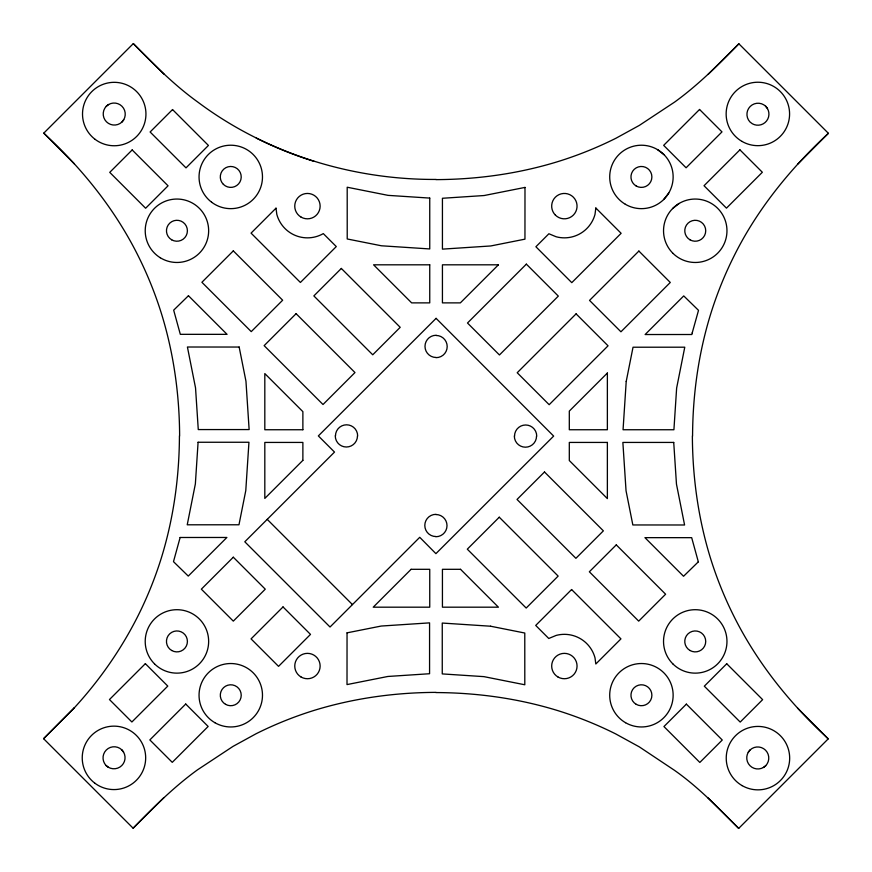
<?xml version="1.0" encoding="UTF-8"?>
<svg xmlns="http://www.w3.org/2000/svg" width="872" height="872" viewBox="0 0 872 872"><rect width="100%" height="100%" fill="white"/><g stroke="black" fill="none" stroke-linecap="round" stroke-linejoin="round"><path stroke-width="1.31" d="M121.982 121.982L122.167 121.808A11.096 11.096 0 0 0 121.982 106.286A11.096 11.096 0 0 0 106.471 106.101L106.286 106.286A11.107 11.107 0 0 0 106.471 121.808A11.107 11.107 0 0 0 121.993 121.993L123.748 119.682M748.252 752.318L750.018 750.018A11.107 11.107 0 0 1 765.529 750.193A11.107 11.107 0 0 1 765.714 765.714L765.529 765.899A11.107 11.107 0 0 1 750.007 765.714A11.107 11.107 0 0 1 749.822 750.193L750.018 750.018M663.657 199.546L668.759 193.017M74.284 707.857C99.626 680.236 121.219 649.204 138.081 615.719A384.999 384.999 0 0 0 161.364 557.884C173.539 518.426 179.272 477.169 179.436 435.913L179.621 435.913C179.458 394.656 173.713 353.389 161.549 313.931A384.999 384.999 0 0 0 138.267 256.096C115.889 211.166 84.41 171.239 47.807 137.046L43.785 133.133L133.307 43.6C153.657 64.332 174.182 85.085 197.835 102.1C266.058 153.156 351.067 179.894 436.087 179.436L436.087 179.621C477.344 179.458 518.611 173.713 558.069 161.549A384.999 384.999 0 0 0 615.904 138.267L639.307 125.415L674.634 102.068C696.608 86.143 716.032 67.155 734.954 47.807L738.867 43.785L828.4 133.307C790.261 168.59 757.059 209.596 733.919 256.281A384.999 384.999 0 0 0 710.636 314.116C698.461 353.574 692.728 394.831 692.564 436.087L692.379 436.087C692.542 477.344 698.287 518.611 710.451 558.069A384.999 384.999 0 0 0 733.734 615.904C756.111 660.834 787.59 700.761 824.193 734.954L828.215 738.867L738.693 828.4C718.354 807.897 698.145 786.915 674.416 770.27L639.307 746.868L615.719 733.919A384.999 384.999 0 0 0 557.884 710.636C518.426 698.461 477.169 692.728 435.913 692.564L435.913 692.379C394.656 692.542 353.389 698.287 313.931 710.451A384.999 384.999 0 0 0 256.096 733.734L233.02 746.388L197.421 769.889C175.425 785.825 155.979 804.823 137.046 824.193L133.133 828.215L43.6 738.693L74.284 707.857L43.6 738.693M765.878 106.493L765.714 106.286A11.107 11.107 0 0 0 750.193 106.471A11.107 11.107 0 0 0 750.007 121.993L752.318 123.748A11.107 11.107 0 0 0 765.899 106.471M797.717 164.143L828.4 133.307M708.042 74.469L738.867 43.785M133.133 828.215L163.958 797.531M672.563 208.593L679.07 203.481M106.286 106.286L108.586 104.52M763.414 767.48L765.714 765.714M106.101 765.529L106.286 765.714A11.096 11.096 0 0 0 121.808 765.529A11.096 11.096 0 0 0 121.982 750.018L121.808 749.833A11.107 11.107 0 0 0 106.286 750.007A11.107 11.107 0 0 0 106.101 765.529L108.401 767.295M657.51 149.603L664.039 154.693M164.143 74.284L133.307 43.6M707.857 797.717L738.693 828.4M267.224 519.363L352.452 604.59M797.531 708.042L828.215 738.867M43.785 133.133L74.469 163.958M765.714 106.286L767.48 108.586M121.808 749.833L123.562 752.133M314.116 161.364A384.999 384.999 0 0 1 256.281 138.081M347.045 632.843L347.012 684.585L387.877 676.465L429.569 673.729L429.569 622.87L381.238 626.042L347.045 632.843M524.988 187.415L524.955 239.157L490.762 245.959L442.431 249.13L442.431 198.271L484.124 195.535L524.988 187.415M198.086 442.257L195.361 483.938L187.229 524.802L238.972 524.781L245.784 490.576L248.945 442.257L198.086 442.257M626.216 381.424L623.055 429.743L673.914 429.743L676.639 388.062L684.771 347.198L633.028 347.22L626.216 381.424M595.838 208.016L595.009 214.349A31.719 31.719 0 0 1 556.162 236.77L548.891 233.761L535.899 246.754L571.781 282.648L621.126 233.304L595.838 208.016M180.133 537.49L173.484 561.655L188.265 576.087L226.873 537.468L180.133 537.49M692.226 332.864L691.867 334.51L645.127 334.532L683.735 295.913L698.516 310.345L692.226 332.864M132.173 149.93L109.741 172.362L145.624 208.245L168.056 185.812L132.173 149.93M172.536 109.556L150.115 131.988L185.998 167.871L208.43 145.439L172.536 109.556M233.304 250.874L201.901 282.277L251.245 331.622L282.648 300.219L233.304 250.874M275.999 208.179L251.06 233.118L300.404 282.463L336.287 246.569L323.305 233.609A31.719 31.719 0 0 1 276.816 214.349L275.999 208.179M296.099 313.68L264.14 345.639L323.011 404.51L354.969 372.551L296.099 313.68M341.334 268.445L313.855 295.913L372.736 354.795L400.204 327.316L341.334 268.445M436.087 318.345L318.345 435.913L334.51 452.078L244.803 541.785L330.03 627.012L419.737 537.305L435.913 553.655L553.655 436.087L436.087 318.345M302.878 460.351L264.815 498.413L264.815 442.431L302.878 442.431L302.878 460.351M498.413 264.815L460.351 302.878L442.431 302.878L442.431 264.815L498.413 264.815M233.304 557.208L201.345 589.167L233.304 621.126L265.262 589.167L233.304 557.208M526.361 264.14L467.49 323.011L499.449 354.969L558.32 296.099L526.361 264.14M145.352 663.668L109.469 699.551L131.89 721.983L167.784 686.09L145.352 663.668M699.551 109.469L663.668 145.352L686.09 167.784L721.983 131.89L699.551 109.469M185.725 704.031L149.842 739.925L172.264 762.346L208.146 726.463L185.725 704.031M739.925 149.842L704.031 185.725L726.463 208.146L762.346 172.264L739.925 149.842M283.019 606.923L251.06 638.882L278.539 666.361L310.497 634.402L283.019 606.923M576.087 313.855L517.205 372.736L549.175 404.695L608.046 345.813L576.087 313.855M638.882 251.06L589.537 300.404L620.94 331.796L670.285 282.463L638.882 251.06M411.104 569.307L373.227 607.184L429.743 607.184L429.743 569.307L411.104 569.307M607.37 373.042L569.307 411.104L569.307 429.743L607.37 429.743L607.37 373.042M499.264 517.205L467.305 549.175L526.187 608.046L558.145 576.087L499.264 517.205M544.499 471.981L517.031 499.449L575.902 558.32L603.37 530.852L544.499 471.981M571.596 589.537L535.713 625.431L548.76 638.478L556.162 635.416A31.719 31.719 0 0 1 595.009 657.837L595.816 664.006L620.94 638.882L571.596 589.537M616.275 544.869L589.352 571.781L638.696 621.126L665.609 594.214L616.275 544.869M686.373 704.129L663.941 726.561L699.824 762.444L722.256 740.012L686.373 704.129M726.736 663.756L704.314 686.188L740.197 722.071L762.629 699.638L726.736 663.756M188.45 295.728L173.67 310.16L180.319 334.325L227.058 334.347L188.45 295.728M698.33 561.841L683.55 576.272L644.942 537.653L691.681 537.675L698.33 561.841M429.743 264.815L373.587 264.815L411.649 302.878L429.743 302.878L429.743 264.815M239.157 347.045L187.415 347.012L195.535 387.877L198.271 429.569L249.13 429.569L245.959 381.238L239.157 347.045M302.878 429.743L264.815 429.743L264.815 373.587L302.878 411.649L302.878 429.743M335.458 435.913L335.273 435.913A11.096 11.096 0 0 0 346.38 447.009A11.096 11.096 0 0 0 357.476 435.913L357.662 435.913A11.096 11.096 0 0 0 346.565 424.806A11.096 11.096 0 0 0 335.458 435.913M514.524 436.087L514.338 436.087A11.096 11.096 0 0 0 525.435 447.194A11.096 11.096 0 0 0 536.542 436.087L536.727 436.087A11.096 11.096 0 0 0 525.62 424.991A11.096 11.096 0 0 0 514.524 436.087M607.37 442.431L569.307 442.431L569.307 460.536L607.37 498.599L607.37 442.431M673.729 442.431L622.87 442.431L626.042 490.762L632.843 524.955L684.585 524.988L676.465 484.124L673.729 442.431M460.536 569.307L442.431 569.307L442.431 607.184L498.413 607.184L460.536 569.307M429.743 198.086L388.062 195.361L347.198 187.229L347.22 238.972L381.424 245.784L429.743 248.945L429.743 198.086M490.576 626.216L442.257 623.055L442.257 673.914L483.938 676.639L524.802 684.771L524.781 633.028L490.576 626.216M436.087 335.458L436.087 335.273A11.096 11.096 0 0 0 424.991 346.38A11.096 11.096 0 0 0 436.087 357.476L436.087 357.662A11.096 11.096 0 0 0 447.194 346.565A11.096 11.096 0 0 0 436.087 335.458M435.913 514.524L435.913 514.338A11.096 11.096 0 0 0 424.806 525.435A11.096 11.096 0 0 0 435.913 536.542L435.913 536.727A11.096 11.096 0 0 0 447.009 525.62A11.096 11.096 0 0 0 435.913 514.524M555.399 215.112A12.688 12.688 0 0 0 576.621 209.422A12.688 12.688 0 0 0 561.077 193.878A12.688 12.688 0 0 0 555.399 215.112M301.102 217.128A12.688 12.688 0 0 0 320.133 206.141A12.688 12.688 0 0 0 301.102 195.143A12.688 12.688 0 0 0 301.102 217.128M301.102 677.032A12.688 12.688 0 0 0 320.133 666.044A12.688 12.688 0 0 0 301.102 655.057A12.688 12.688 0 0 0 301.102 677.032M558.026 677.032A12.688 12.688 0 0 0 577.057 666.044A12.688 12.688 0 0 0 558.026 655.057A12.688 12.688 0 0 0 558.026 677.032M690.014 239.822A10.464 10.464 0 0 0 705.721 230.764A10.464 10.464 0 0 0 690.014 221.695A10.464 10.464 0 0 0 690.014 239.822M636.189 185.998A10.464 10.464 0 0 0 651.885 176.94A10.464 10.464 0 0 0 636.189 167.871A10.464 10.464 0 0 0 636.189 185.998M223.363 184.341A10.464 10.464 0 0 0 240.868 179.643A10.464 10.464 0 0 0 228.05 166.825A10.464 10.464 0 0 0 223.363 184.341M171.697 239.822A10.464 10.464 0 0 0 187.404 230.764A10.464 10.464 0 0 0 171.697 221.695A10.464 10.464 0 0 0 171.697 239.822M171.697 650.49A10.464 10.464 0 0 0 187.404 641.421A10.464 10.464 0 0 0 171.697 632.353A10.464 10.464 0 0 0 171.697 650.49M225.532 704.314A10.464 10.464 0 0 0 241.228 695.246A10.464 10.464 0 0 0 225.532 686.188A10.464 10.464 0 0 0 225.532 704.314M690.014 650.49A10.464 10.464 0 0 0 705.721 641.421A10.464 10.464 0 0 0 690.014 632.353A10.464 10.464 0 0 0 690.014 650.49M636.189 704.314A10.464 10.464 0 0 0 651.885 695.246A10.464 10.464 0 0 0 636.189 686.188A10.464 10.464 0 0 0 636.189 704.314M95.168 139.389A31.719 31.719 0 0 0 145.711 117.884A31.719 31.719 0 0 0 101.806 84.856A31.719 31.719 0 0 0 95.168 139.389M211.613 202.217A31.719 31.719 0 0 0 262.232 180.886A31.719 31.719 0 0 0 218.447 147.706A31.719 31.719 0 0 0 211.613 202.217M160.285 257.752A31.719 31.719 0 0 0 208.637 231.69A31.719 31.719 0 0 0 161.887 202.838A31.719 31.719 0 0 0 160.285 257.752M94.656 783.034A31.719 31.719 0 0 0 145.406 761.986A31.719 31.719 0 0 0 101.795 728.567A31.719 31.719 0 0 0 94.656 783.034M154.508 663.854A31.719 31.719 0 0 0 207.569 649.629A31.719 31.719 0 0 0 168.721 610.782A31.719 31.719 0 0 0 154.508 663.854M214.904 722.714A31.719 31.719 0 0 0 262.483 695.246A31.719 31.719 0 0 0 214.904 667.778A31.719 31.719 0 0 0 214.904 722.714M672.824 663.854A31.719 31.719 0 0 0 725.886 649.629A31.719 31.719 0 0 0 687.038 610.782A31.719 31.719 0 0 0 672.824 663.854M625.562 722.714A31.719 31.719 0 0 0 673.14 695.246A31.719 31.719 0 0 0 625.562 667.778A31.719 31.719 0 0 0 625.562 722.714M742.094 785.607A31.719 31.719 0 0 0 789.672 758.139A31.719 31.719 0 0 0 742.094 730.671A31.719 31.719 0 0 0 742.094 785.607M742.007 141.417A31.719 31.719 0 0 0 789.585 113.949A31.719 31.719 0 0 0 742.007 86.481A31.719 31.719 0 0 0 742.007 141.417M673.086 253.447A31.719 31.719 0 0 0 725.984 238.612A31.719 31.719 0 0 0 686.689 200.222A31.719 31.719 0 0 0 673.086 253.447M625.333 204.266A31.719 31.719 0 0 0 673.14 177.201A31.719 31.719 0 0 0 625.791 149.341A31.719 31.719 0 0 0 625.333 204.266"/></g></svg>
